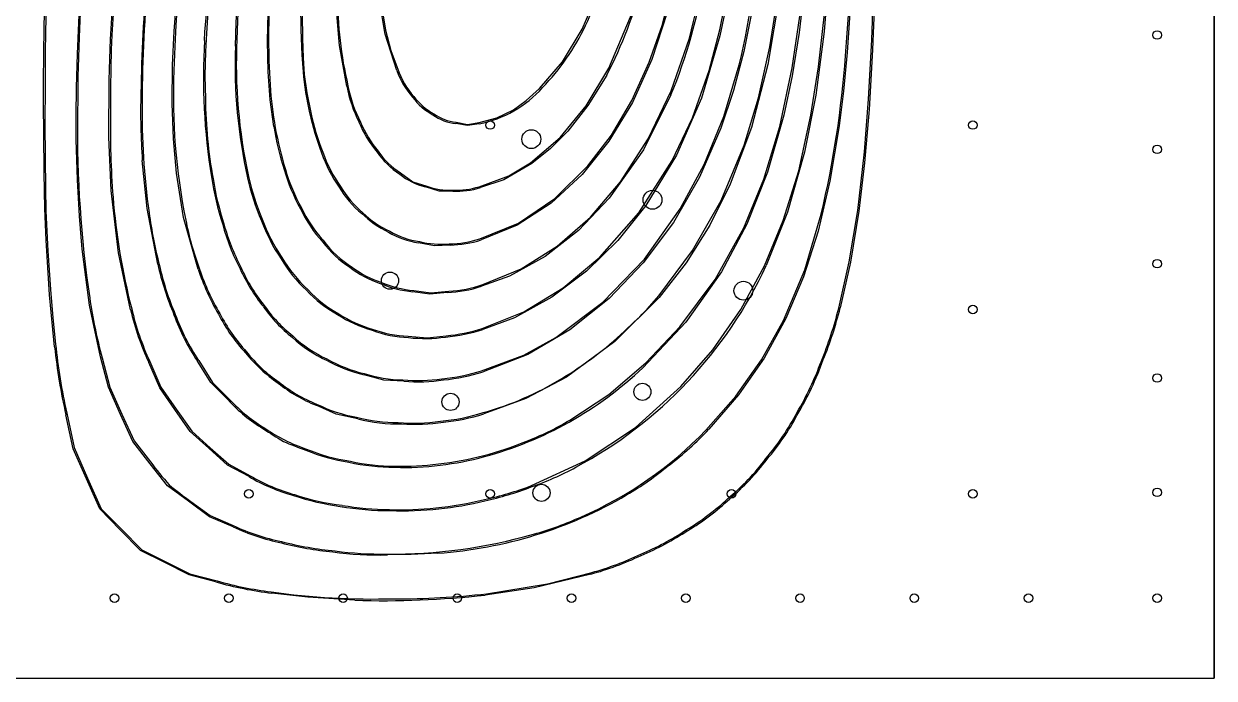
# Model space of a CAD drawing. Header units: millimetres. Extents: x 643 to 1488, y 1182 to 1827.
# Drawn here: x 1071.5 to 1488.3, y 1181.7 to 1410.6 of the extents above; entities that cross this region are included whole.
import ezdxf

# ---------------------------------------------------------------- set-up
doc = ezdxf.new("R2010")
doc.units = ezdxf.units.MM

msp = doc.modelspace()

# ---------------------------------------------------------------- linework, layer by layer
at = {"color": 7, "linetype": 'Continuous'}
for p, q in [((1488.28, 1181.73), (1488.28, 1826.73)), ((1226.9, 1375.02), (1222.8, 1375.73)), ((1222.84, 1376.2), (1226.9, 1375.45)), ((1226.9, 1375.45), (1230.99, 1376.15)), ((1230.98, 1375.69), (1226.9, 1375.02)), ((1203.34, 1358.5), (1207.68, 1355.39)), ((1207.68, 1355.39), (1212.57, 1353.9)), ((1216.93, 1352.08), (1212.15, 1353.57)), ((1221.69, 1352.08), (1216.93, 1352.08)), ((1215.24, 1332.94), (1209.73, 1334.04)), ((1220.76, 1333.24), (1215.24, 1332.94)), ((1208.05, 1317.33), (1213.98, 1316.54)), ((1213.98, 1316.54), (1220.28, 1317.12)), ((1213.67, 1316.11), (1207.74, 1316.92)), ((1219.78, 1316.62), (1213.67, 1316.11)), ((1206.11, 1301.37), (1212.72, 1300.8)), ((1212.72, 1300.8), (1219.37, 1301.54)), ((1101.11, 1283.57), (1098.41, 1294.12)), ((1098.94, 1293.81), (1101.61, 1283.57)), ((1119.1, 1283.25), (1115.23, 1292.21)), ((1115.64, 1292.46), (1119.5, 1283.56)), ((1137.01, 1285.14), (1132.28, 1292.66)), ((1132.73, 1292.86), (1137.56, 1285.14)), ((1197.6, 1285.99), (1190.67, 1287.84)), ((1143.05, 1279.07), (1137.01, 1285.14)), ((1137.56, 1285.14), (1143.64, 1279.12)), ((1204.53, 1285.61), (1197.6, 1285.99)), ((1105.42, 1274.02), (1101.11, 1283.57)), ((1101.61, 1283.57), (1105.86, 1274.14)), ((1124.41, 1275.66), (1119.1, 1283.25)), ((1119.5, 1283.56), (1124.9, 1275.85)), ((1129.72, 1268.06), (1124.41, 1275.66)), ((1124.9, 1275.85), (1130.31, 1268.13)), ((1180.91, 1274.03), (1173.83, 1277.2)), ((1088.81, 1261.94), (1086.24, 1273.86)), ((1086.58, 1274.43), (1089.12, 1262.46)), ((1109.72, 1264.47), (1105.42, 1274.02)), ((1105.86, 1274.14), (1110.12, 1264.71)), ((1188.47, 1272.44), (1180.91, 1274.03)), ((1136.26, 1262.18), (1129.72, 1268.06)), ((1130.31, 1268.13), (1136.8, 1262.36)), ((1115.77, 1256.76), (1109.72, 1264.47)), ((1110.12, 1264.71), (1115.84, 1257.42)), ((1093.46, 1251.43), (1088.81, 1261.94)), ((1089.12, 1262.46), (1093.85, 1251.74)), ((1142.79, 1256.3), (1136.26, 1262.18)), ((1136.8, 1262.36), (1143.3, 1256.59)), ((1121.82, 1249.05), (1115.77, 1256.76)), ((1150.37, 1252.23), (1142.79, 1256.3)), ((1143.3, 1256.59), (1150.76, 1252.55)), ((1098.11, 1240.92), (1093.46, 1251.43)), ((1093.85, 1251.74), (1098.58, 1241.01)), ((1129.16, 1243.63), (1121.82, 1249.05)), ((1136.49, 1238.22), (1129.16, 1243.63)), ((1130, 1243.57), (1136.73, 1238.59)), ((1105.24, 1233.67), (1098.11, 1240.92)), ((1098.58, 1241.01), (1105.72, 1233.83)), ((1144.84, 1234.65), (1136.49, 1238.22)), ((1136.73, 1238.59), (1144.8, 1235.12)), ((1112.36, 1226.42), (1105.24, 1233.67)), ((1105.72, 1233.83), (1112.87, 1226.65)), ((1120.88, 1222.15), (1112.36, 1226.42)), ((1112.87, 1226.65), (1121.27, 1222.44)), ((1129.4, 1217.89), (1120.88, 1222.15)), ((1121.27, 1222.44), (1129.66, 1218.23)), ((1138.78, 1215.39), (1129.4, 1217.89)), ((1129.66, 1218.23), (1139.22, 1215.73)), ((643.28, 1181.73), (1488.28, 1181.73))]:
    msp.add_line(p, q, dxfattribs=at)
at = {"color": 7, "linetype": 'Continuous', "lineweight": 25}
for p in [(1488.28, 1826.73), (643.28, 1181.73)]:
    msp.add_line(p, (1488.28, 1181.73), dxfattribs=at)
at = {"color": 7, "linetype": 'Continuous', "flags": 128}
for points in [[(1359.19, 1399.49), (1360.34, 1415.33), (1361.18, 1429.95), (1361.74, 1444.68), (1362.01, 1457.2), (1362.17, 1471.27), (1362.22, 1487.53)], [(1323.48, 1473.2), (1322.7, 1458.6), (1321.63, 1445.41), (1320.21, 1433.25), (1318.03, 1419.7), (1315.22, 1406.42)], [(1369.95, 1465.32), (1369.87, 1452.17), (1369.79, 1441.55), (1369.67, 1432.78), (1369.52, 1425.19), (1369.31, 1417.77), (1369.02, 1410.15), (1368.65, 1401.54)], [(1323.55, 1339.27), (1330.56, 1356.26), (1336.2, 1374.73), (1340.57, 1395.29), (1343.2, 1413.31), (1345.2, 1433.3), (1346.6, 1455.56)], [(1347.11, 1455.87), (1345.97, 1437.81), (1344.6, 1421.83), (1342.94, 1407.57), (1340.55, 1392.49), (1337.64, 1378.7)], [(1290.51, 1397.28), (1294.97, 1410.03), (1298.53, 1423.54), (1300.91, 1435.62), (1303.1, 1449.73)], [(1092.57, 1439.02), (1091.83, 1425.34), (1091.27, 1414.56), (1090.87, 1405.95), (1090.61, 1398.83), (1090.45, 1392.16), (1090.37, 1385.52), (1090.36, 1378.07)], [(1101.35, 1390.88), (1101.59, 1398.42), (1101.88, 1405.25), (1102.29, 1412.58), (1102.76, 1419.49), (1103.38, 1428.05), (1104.2, 1438.86)], [(1145.6, 1402.82), (1145.85, 1411.08), (1146.31, 1419.31), (1146.72, 1424.75), (1147.27, 1431.57), (1148, 1440.28)], [(1148.45, 1440.6), (1147.77, 1432.43), (1147.25, 1426.11), (1146.88, 1421.18), (1146.61, 1417.16), (1146.33, 1411.54), (1146.12, 1405.16)], [(1159.05, 1374.76), (1157.77, 1384.1), (1157.03, 1393.87), (1156.81, 1404.7), (1157.01, 1414.37), (1157.53, 1425.39), (1158.36, 1438.08)], [(1159.01, 1440.75), (1158.24, 1429.7), (1157.69, 1420.58), (1157.33, 1413), (1157.16, 1406.55), (1157.26, 1397.75), (1157.76, 1389.25)], [(1329.72, 1440.75), (1328.07, 1426.31), (1326.04, 1413.16), (1323.57, 1400.96), (1319.98, 1387.36), (1315.56, 1374.1)], [(1362.02, 1440.44), (1361.07, 1419.71), (1359.75, 1400.64), (1358.46, 1387.06), (1356.96, 1374.92)], [(1089.85, 1370.19), (1089.79, 1378.4), (1089.93, 1388.34), (1090.27, 1400.1), (1090.95, 1416.42), (1091.92, 1435.56)], [(1104.53, 1437.29), (1103.76, 1427.21), (1103.15, 1419.03), (1102.69, 1412.32), (1102.35, 1406.65), (1102.12, 1401.59), (1101.95, 1395.18), (1101.88, 1388.14), (1101.87, 1379.49)], [(1125.01, 1358.39), (1123.92, 1370.46), (1123.44, 1382.74), (1123.6, 1396.16), (1124.18, 1408.1), (1125.18, 1421.77), (1126.59, 1437.6)], [(1127.05, 1437.76), (1126.2, 1428.6), (1125.55, 1421.27), (1125.06, 1415.29), (1124.7, 1410.18), (1124.33, 1402.71), (1124.06, 1394.29)], [(1134.76, 1404.84), (1134.94, 1407.85), (1135.3, 1412.71), (1135.78, 1418.98), (1136.48, 1427.58), (1137.26, 1436.82)], [(1137.61, 1435.52), (1136.66, 1424.13), (1135.93, 1414.86), (1135.42, 1407.27), (1135.1, 1400.94), (1134.92, 1392.49), (1135.07, 1384.37)], [(1330.88, 1326), (1337.42, 1341.78), (1342.81, 1359.23), (1347.11, 1378.69), (1349.77, 1395.6), (1351.84, 1414.14), (1353.36, 1434.45)], [(1195.53, 1430.52), (1196.52, 1418.46), (1198.17, 1408.37), (1200.02, 1401.35), (1202.44, 1394.76)], [(1248.95, 1362.03), (1259.28, 1370.9), (1268.43, 1381.98), (1276.31, 1395.11), (1283.87, 1413.03), (1289.41, 1433.35)], [(1252.05, 1387.98), (1260.12, 1397.39), (1266.95, 1408.81), (1271.56, 1419.38), (1275.6, 1431.55)], [(1353.69, 1432.72), (1351.71, 1407.95), (1348.79, 1385.72), (1344.89, 1365.75), (1338.94, 1344.75), (1331.44, 1326.07)], [(1356.82, 1311.19), (1360.52, 1327.32), (1363.5, 1345.29), (1365.83, 1365.83), (1367.25, 1384.23), (1368.36, 1404.99), (1369.18, 1428.47)], [(1078.48, 1372.4), (1078.43, 1382.35), (1078.44, 1391.07), (1078.51, 1399.39), (1078.69, 1409.81), (1078.97, 1422.17)], [(1079.43, 1423.59), (1079.2, 1413.1), (1079.03, 1401.19), (1078.93, 1388.59), (1078.9, 1376.05), (1078.95, 1363.76), (1079.07, 1353.18), (1079.27, 1345.15)], [(1293.8, 1315.49), (1305.68, 1331.36), (1315.62, 1348.86), (1323.69, 1368.17), (1328.76, 1384.72), (1332.76, 1402.59), (1335.71, 1421.85)], [(1298.49, 1362.77), (1305.6, 1377.77), (1311.45, 1394.29), (1315.24, 1408.58), (1318.38, 1424.22)], [(1202.11, 1394.29), (1198.01, 1406.97), (1196.01, 1418.7)], [(1336.04, 1420.75), (1331.96, 1396.39), (1326.23, 1374.37), (1318.78, 1354.49), (1311.66, 1340.23), (1303.38, 1327.08), (1293.91, 1314.91)], [(1168.97, 1413.98), (1169.03, 1405.54), (1169.27, 1398.73), (1169.72, 1392.94), (1170.62, 1386.54), (1172.01, 1379.64)], [(1184.55, 1388.78), (1182.03, 1403.02), (1181.03, 1415.55)], [(1296.79, 1414.61), (1291.42, 1398.14), (1284.57, 1383.08), (1276.38, 1369.63), (1267.01, 1357.96), (1256.1, 1347.87), (1244.25, 1340.17), (1231.62, 1335.08)], [(1232.25, 1319.41), (1245.63, 1324.87), (1258.22, 1332.82), (1269.87, 1343.06), (1280.41, 1355.39), (1290.09, 1370.35), (1298.19, 1387.17), (1304.52, 1405.63)], [(1315.22, 1406.42), (1308.72, 1384.59), (1300.04, 1364.74), (1289.28, 1347.06), (1279.45, 1334.8), (1268.46, 1324.08), (1256.38, 1314.97)], [(1368.65, 1401.54), (1367.47, 1380.68), (1365.9, 1361.97), (1363.91, 1345.12), (1360.96, 1327.3), (1357.33, 1311.29)], [(1231.19, 1335.42), (1244.73, 1340.93), (1257.44, 1349.52), (1269.04, 1360.91), (1277.21, 1371.65), (1284.41, 1383.82), (1290.51, 1397.28)], [(1257.77, 1300.91), (1274.27, 1313.22), (1288.85, 1328.28), (1301.36, 1345.88), (1309.67, 1361.38), (1316.57, 1378.22), (1321.98, 1396.34)], [(1275.61, 1392.72), (1269.04, 1382.05), (1261.94, 1373.04), (1255.89, 1366.99), (1249.35, 1361.75)], [(1108.88, 1310.64), (1104.71, 1330.53), (1102.15, 1352.36), (1101.26, 1370.95), (1101.35, 1390.88)], [(1230.99, 1376.15), (1237.17, 1377.78), (1242.9, 1380.59), (1247.37, 1383.78), (1252.05, 1387.98)], [(1298.09, 1385.78), (1288.48, 1366.56), (1276.48, 1349.64), (1265.7, 1338.39), (1253.99, 1329.28)], [(1337.64, 1378.7), (1331.89, 1358.75), (1324.64, 1340.54), (1315.8, 1323.92), (1303.24, 1306.22), (1288.27, 1290.35)], [(1082.29, 1297.59), (1080.47, 1315.83), (1079.3, 1334.94), (1078.9, 1346.09), (1078.64, 1358.46), (1078.49, 1372.4)], [(1315.56, 1374.1), (1308.12, 1356.95), (1299, 1341.18), (1288.37, 1326.98), (1276.43, 1314.53), (1262.71, 1303.58), (1247.95, 1294.98), (1232.37, 1288.93)], [(1356.96, 1374.92), (1353.71, 1355.59), (1349.58, 1338.06), (1344.49, 1322.13), (1338.36, 1307.59), (1330.72, 1293.65), (1321.74, 1280.8), (1311.32, 1268.81)], [(1098.41, 1294.12), (1094.54, 1312.17), (1091.92, 1331.81), (1090.98, 1343.34), (1090.3, 1356.04), (1089.85, 1370.19)], [(1118.42, 1326.57), (1114.69, 1346.09), (1113, 1362.79)], [(1230.93, 1353.67), (1241.3, 1357.43), (1248.95, 1362.03)], [(1249.35, 1361.75), (1239.57, 1356.1), (1231.4, 1353.33)], [(1231.97, 1304.06), (1246.53, 1309.86), (1260.33, 1318.23), (1273.17, 1328.99), (1286.8, 1344.49), (1298.49, 1362.77)], [(1132.57, 1324.79), (1127.47, 1342.83), (1125.01, 1358.39)], [(1079.27, 1345.15), (1079.93, 1331.17), (1080.82, 1317.7), (1081.67, 1307.73), (1082.63, 1298.53)], [(1310.31, 1268.48), (1320.75, 1280.35), (1329.79, 1293.11), (1337.49, 1306.89), (1344.93, 1324.59), (1350.7, 1344.05)], [(1262.65, 1272.02), (1276.37, 1281.02), (1289.32, 1292), (1301.23, 1304.63), (1313.53, 1321.25), (1323.55, 1339.27)], [(1253.99, 1329.28), (1241.6, 1322.4), (1231.75, 1318.82)], [(1249.23, 1249.09), (1268.09, 1257.81), (1285.66, 1269.47), (1301.6, 1283.74), (1312.78, 1296.6), (1322.6, 1310.74), (1330.89, 1326)], [(1256.38, 1314.97), (1243.31, 1307.79), (1232.25, 1303.75)], [(1293.91, 1314.91), (1278.46, 1299.45), (1261.51, 1287.04), (1247.32, 1279.56), (1232.53, 1274.18)], [(1281.87, 1303.11), (1285.26, 1306.37), (1287.18, 1308.17)], [(1231.78, 1289.24), (1246.54, 1294.73), (1257.77, 1300.91)], [(1216.51, 1225.46), (1207.18, 1224.94), (1198.87, 1224.83)], [(1269.99, 1218.1), (1250.14, 1213.33), (1233.04, 1210.82)], [(1233.51, 1211.27), (1254.88, 1214.72), (1270.37, 1218.68)], [(1187.37, 1208.97), (1170.95, 1210.03), (1158.39, 1211.47)]]:
    msp.add_lwpolyline(points, dxfattribs=at)
at = {"color": 7, "linetype": 'Continuous', "lineweight": 25}
for centre, radius in [((1468.28, 1406.73), 1.5), ((1234.78, 1375.23), 1.5), ((1403.78, 1375.23), 1.5), ((1249.2, 1370.3), 3.3), ((1468.28, 1366.73), 1.5), ((1291.63, 1349.09), 3.3), ((1468.28, 1326.73), 1.5), ((1199.7, 1320.8), 3), ((1323.45, 1317.27), 3.3), ((1403.78, 1310.73), 1.5), ((1468.28, 1286.73), 1.5), ((1288.09, 1281.91), 3), ((1220.92, 1278.38), 3), ((1150.28, 1246.23), 1.5), ((1234.78, 1246.23), 1.5), ((1252.74, 1246.56), 3), ((1319.28, 1246.23), 1.5), ((1403.78, 1246.23), 1.5), ((1468.28, 1246.73), 1.5), ((1103.28, 1209.68), 1.5), ((1143.28, 1209.68), 1.5), ((1183.28, 1209.68), 1.5), ((1223.28, 1209.68), 1.5), ((1263.28, 1209.68), 1.5), ((1303.28, 1209.68), 1.5), ((1343.28, 1209.68), 1.5), ((1383.28, 1209.68), 1.5), ((1423.28, 1209.68), 1.5), ((1468.28, 1209.68), 1.5)]:
    msp.add_circle(centre, radius, dxfattribs=at)
at = {"color": 7, "linetype": 'Continuous'}
for centre, radius, start, end in [((1044.62, 1476.23), 269.32, 344.8032, 354.9594), ((996.59, 1473.34), 334.38, 346.6863, 355.7889), ((1463.93, 1416.4), 295.52, 175.2718, 184.3682), ((1136.36, 1471.05), 145.23, 335.1604, 346.8769), ((1602.73, 1380.42), 490.26, 174.4488, 179.299), ((1559.47, 1382.87), 446.54, 174.1586, 179.9283), ((1144.12, 1461.55), 148.41, 332.368, 345.9957), ((1124.39, 1457.41), 187.89, 337.5925, 350.8005), ((1310.24, 1418.96), 128.78, 179.1318, 193.4808), ((1195.2, 1444.55), 80.71, 315.8592, 334.6873), ((1354.68, 1392.05), 220.29, 176.6708, 189.1234), ((1327.46, 1396.56), 181.55, 177.2839, 192.5135), ((1322.38, 1395.99), 176.91, 177.7872, 192.8237), ((1011.15, 1424.41), 348.93, 346.6847, 355.9044), ((1342.86, 1385.28), 218.99, 177.6423, 191.3992), ((1272.99, 1402.72), 104.09, 184.8669, 200.968), ((1228.33, 1403.56), 27.82, 199.4667, 221.9529), ((1227.18, 1403), 26.08, 198.3951, 222.9128), ((1283.57, 1396.72), 126.03, 183.3968, 197.1095), ((1234.56, 1398.96), 51.03, 191.5075, 206.4337), ((1231.87, 1397.92), 47.72, 190.8548, 207.0739), ((1223.21, 1414.96), 40.04, 281.1874, 318.3258), ((1352.29, 1379.58), 239.88, 178.3669, 184.0133), ((1308.89, 1386.93), 173.84, 180.8428, 190.1223), ((1224.66, 1397.41), 21.08, 216.1832, 242.0164), ((1225.19, 1397.85), 21.26, 216.3988, 241.5434), ((1356.5, 1379.31), 243.6, 179.033, 188.2113), ((1246.23, 1394.44), 75.69, 191.2733, 202.2532), ((1482.1, 1372.49), 391.79, 179.1839, 188.4741), ((1398.29, 1373.57), 296.48, 178.8558, 184.5524), ((1225.95, 1391.49), 40.1, 202.3386, 219.989), ((1229.7, 1393.78), 43.97, 203.5512, 219.0292), ((1224.7, 1392.74), 17.12, 234.5518, 263.6376), ((1224.89, 1393.26), 17.19, 235.1309, 263.1364), ((1245.01, 1387.43), 86.88, 188.3816, 198.6502), ((1220.2, 1380.63), 46.93, 198.852, 215.324), ((1220.38, 1380.91), 46.72, 198.9021, 215.5286), ((1219.13, 1382.5), 29.2, 215.0819, 236.7505), ((1218.5, 1381.91), 27.89, 214.5721, 237.0767), ((1225.77, 1377.69), 65.61, 195.9671, 208.9946), ((1224.72, 1377.54), 64.15, 196.1979, 209.1858), ((1250.08, 1375.13), 114.33, 189.0626, 197.665), ((1250.32, 1375.12), 114.12, 189.4557, 197.5914), ((1228.94, 1373.91), 80.91, 192.2609, 203.4091), ((1229.68, 1374.15), 81.24, 192.0245, 203.1105), ((1217.79, 1376.15), 23.28, 230.9271, 255.9669), ((1212.82, 1371.95), 36, 210.8325, 230.2544), ((1213.88, 1372.64), 36.73, 210.9128, 229.884), ((1220.77, 1375.4), 23.01, 249.1074, 272.16), ((1222.31, 1382.21), 29.82, 268.706, 286.8044), ((1222.8, 1381.96), 29.9, 267.8773, 286.7263), ((1336.84, 1369.04), 234.87, 184.6403, 194.3271), ((1213.16, 1367.65), 49.33, 205.7108, 221.5839), ((1273.17, 1365.67), 159.18, 187.6357, 194.397), ((1230.8, 1361.76), 104.49, 190.8993, 200.6942), ((1212.82, 1363.76), 61.72, 200.3898, 214.3711), ((1211.4, 1366.37), 47.65, 205.463, 222.2949), ((1214.44, 1369.76), 35.45, 225.9743, 244.4983), ((1212.83, 1367.54), 32.26, 225.4578, 245.8819), ((1213.63, 1359.96), 75.08, 195.0722, 207.8381), ((1219.58, 1362.65), 81.09, 195.7549, 207.2184), ((1214.1, 1364.09), 63.46, 200.5973, 214.1564), ((1214.36, 1363.47), 29.33, 239.9012, 261.5405), ((1206.46, 1357.48), 38.14, 217.4057, 236.9145), ((1207.28, 1358.33), 38.86, 217.0411, 237.8107), ((1213.71, 1362.1), 28.35, 239.1593, 261.9303), ((1217.75, 1366.59), 33.04, 256.5219, 274.677), ((1220.12, 1369.28), 35.62, 270.5255, 288.1232), ((1220.12, 1370.07), 36.84, 270.9868, 288.1944), ((1215.92, 1348.01), 99.83, 192.4061, 203.077), ((1218.22, 1348.69), 101.77, 192.8304, 203.0013), ((1202.23, 1349.71), 59.84, 203.7944, 218.7854), ((1203.21, 1352.95), 48.3, 210.4691, 227.3367), ((1203.23, 1353.04), 47.88, 210.2507, 227.7841), ((1207.56, 1353.74), 35.74, 232.1533, 251.5321), ((1207.12, 1352.58), 34.04, 232.8932, 251.9245), ((1192.71, 1390.37), 152.91, 298.1248, 335.1317), ((1207.08, 1349.07), 78.36, 198.0491, 210.6827), ((1205.98, 1348.63), 76.71, 198.0688, 210.8706), ((1204.63, 1351.18), 63.12, 204.6052, 218.7244), ((1201.77, 1346.48), 42.7, 222.8722, 241.3741), ((1202.22, 1346.44), 42.47, 222.8145, 241.3564), ((1211.45, 1355.56), 38.82, 246.9373, 264.5143), ((1211.58, 1355.7), 38.53, 247.0378, 264.74), ((1217.21, 1364.41), 47.86, 273.0764, 287.6839), ((1217.85, 1362.22), 45.17, 273.0833, 288.5909), ((1268.14, 1339.88), 175.36, 188.2378, 195.2325), ((1204.81, 1389.22), 115.57, 315.4652, 320.3598), ((1204.19, 1333.18), 97.93, 193.3035, 204.7254), ((1202.65, 1332.78), 95.9, 193.1761, 204.8572), ((1194.37, 1334.25), 74.73, 199.8415, 213.8138), ((1196.07, 1335.27), 76.23, 200.2203, 213.8054), ((1191.62, 1335.26), 58.16, 206.7485, 223.0764), ((1194.64, 1337.36), 61.32, 207.2633, 222.5333), ((1196.75, 1340.57), 50.44, 214.9258, 231.792), ((1197.56, 1341.47), 51.17, 214.8706, 231.4477), ((1204.88, 1344.49), 42.59, 236.4146, 254.5158), ((1204.93, 1344.4), 42.12, 236.7843, 254.2682), ((1224.64, 1344.17), 136.23, 337.6866, 345.99), ((1226.6, 1343.84), 134.72, 337.9117, 346.0196), ((1196.92, 1334.77), 46.14, 227.1688, 245.0391), ((1196.58, 1334.39), 45.16, 226.8197, 245.2131), ((1207.78, 1342.93), 41.59, 249.932, 267.6935), ((1207.89, 1342.14), 41.29, 249.614, 267.7085), ((1212.04, 1349.27), 48.72, 263.1711, 278.404), ((1214.39, 1357.63), 56.77, 274.8196, 288.3447), ((1214.96, 1356.31), 54.95, 274.5961, 288.0307), ((1190.82, 1401.27), 133.88, 301.027, 312.8451), ((1281.61, 1318.6), 200.42, 186.0193, 192.9002), ((1285.99, 1319.47), 204.44, 185.8783, 192.7258), ((1191.12, 1329.43), 53.95, 218.9143, 235.5109), ((1189.45, 1327.55), 51, 218.3485, 235.911), ((1201.4, 1335.38), 48.72, 240.557, 257.2881), ((1201.99, 1336.32), 49.35, 240.4361, 256.7427), ((1245.55, 1331.3), 112.53, 329.1438, 340.1997), ((1246.54, 1331), 111.04, 329.5644, 339.6863), ((1205.03, 1333.79), 47.72, 252.4932, 269.0277), ((1211.71, 1353.02), 66.86, 275.3327, 287.4716), ((1212.39, 1350.82), 65.03, 275.3763, 287.8909), ((1199.11, 1384.43), 129.62, 285.0499, 313.4641), ((1192.82, 1324.85), 51.29, 231.0394, 248.2698), ((1192.9, 1325.02), 51.02, 231.1038, 248.2614), ((1209.49, 1345.06), 59.22, 264.8945, 278.1862), ((1209.56, 1344.83), 59.43, 265.1465, 278.6317), ((1203.61, 1378.63), 107.89, 285.453, 301.4078), ((1182.84, 1315.05), 53.64, 222.1213, 239.2261), ((1185.09, 1317.55), 56.52, 222.838, 239.2928), ((1197.12, 1324.27), 52.06, 243.6368, 259.9523), ((1203.82, 1337.68), 66.57, 256.2842, 268.9547), ((1203.27, 1332.54), 61.89, 256.1675, 270.4437), ((1207.75, 1338.96), 68.04, 265.6655, 278.1291), ((1207.8, 1347.01), 76.46, 266.9604, 277.9627), ((1210.94, 1342.16), 70.84, 275.2068, 287.5957), ((1211.17, 1342.44), 71.53, 275.7935, 287.3681), ((1212.74, 1354.89), 96.74, 290.9094, 301.0614), ((1263.08, 1316.5), 89.53, 319.6446, 332.2037), ((1268.33, 1312.76), 83.58, 319.3746, 332.0467), ((1306.5, 1501.03), 276.93, 236.9314, 238.6395), ((1188.23, 1315.49), 56.48, 235.4849, 251.3514), ((1212.45, 1362.82), 135.93, 293.5427, 316.0478), ((1230.08, 1344.63), 111.13, 307.2857, 316.9809), ((1239.09, 1449.45), 200.18, 247.4667, 249.8865), ((1209.62, 1353.87), 96.95, 283.6639, 292.8462), ((1195.75, 1323.42), 66.55, 247.3933, 261.465), ((1196.03, 1324.56), 68.14, 247.7707, 260.9529), ((1207.79, 1347.97), 91.71, 275.5499, 285.6434), ((1207.51, 1348.8), 93.04, 276.0587, 285.7501), ((1243.98, 1354.92), 161.02, 217.2682, 220.9761), ((1201.28, 1330.4), 74.85, 257.6889, 270.0801), ((1201.23, 1326.31), 70.41, 257.4025, 270.1271), ((1204.59, 1343.07), 87.22, 267.8939, 277.956), ((1205.7, 1335.38), 79.94, 266.9036, 278.3615), ((1212.67, 1352.39), 110, 289.3572, 298.2816), ((1221.6, 1348.75), 119.62, 300.6453, 309.3179), ((1263.62, 1309.62), 84.81, 309.9333, 322.9515), ((1260.37, 1312.71), 89.74, 310.4967, 322.7079), ((1183.48, 1308.99), 65.72, 239.739, 254.5327), ((1183.74, 1308.88), 65.28, 239.6563, 254.4746), ((1250.81, 1410.46), 206.03, 231.449, 234.1006), ((1209.1, 1354.66), 112.94, 282.1403, 290.8144), ((1207.81, 1357.18), 116.17, 282.4635, 290.8346), ((1194.21, 1329.81), 88.78, 251.441, 262.3041), ((1192.36, 1322.23), 80.58, 251.1079, 263.3039), ((1200.96, 1350.79), 110.08, 260.5923, 269.2611), ((1206.64, 1347.55), 106.58, 274.9063, 284.2375), ((1205.92, 1377.02), 151.93, 273.9952, 300.2987), ((1207.08, 1346.88), 106.32, 275.2578, 284.0484), ((1258.22, 1308.91), 87.85, 300.9817, 312.9293), ((1260.91, 1305.49), 84.01, 300.7923, 313.4129), ((1199.18, 1336.88), 96.52, 259.9453, 270.3741), ((1203.71, 1341.45), 100.82, 267.6292, 276.8662), ((1204.09, 1349.38), 109.11, 267.7531, 276.7008), ((1219.07, 1343.24), 115.35, 285.5572, 294.414), ((1178.09, 1307.33), 79.51, 245.2479, 258.1045), ((1178.33, 1307.07), 79.78, 245.1843, 257.9668), ((1191.31, 1344.37), 118.6, 255.5435, 264.7626), ((1200.26, 1405.52), 180.4, 269.4685, 286.0083), ((1248.27, 1317.52), 100.43, 293.0158, 303.3247), ((1247.4, 1319.54), 103.08, 292.9717, 303.2479), ((1190.56, 1341.77), 116.37, 255.6398, 264.6216), ((1196.58, 1355.18), 130.38, 262.5382, 271.0055), ((1197.41, 1351.91), 126.78, 262.3275, 270.5317), ((1240.68, 1324.45), 110.31, 285.4107, 295.1926), ((1239.16, 1328.54), 114.21, 285.8578, 295.0604), ((1173.28, 1337.01), 126.42, 254.1586, 263.2323), ((1173.87, 1339.02), 128.07, 254.3008, 262.9123), ((1194.05, 1468.53), 259.11, 262.0188, 271.5529), ((1196.98, 1535.43), 326.61, 268.313, 276.3387), ((1203.13, 1473.26), 263.75, 269.5525, 276.6156)]:
    msp.add_arc(centre, radius, start, end, dxfattribs=at)

doc.saveas('drawing.dxf')
